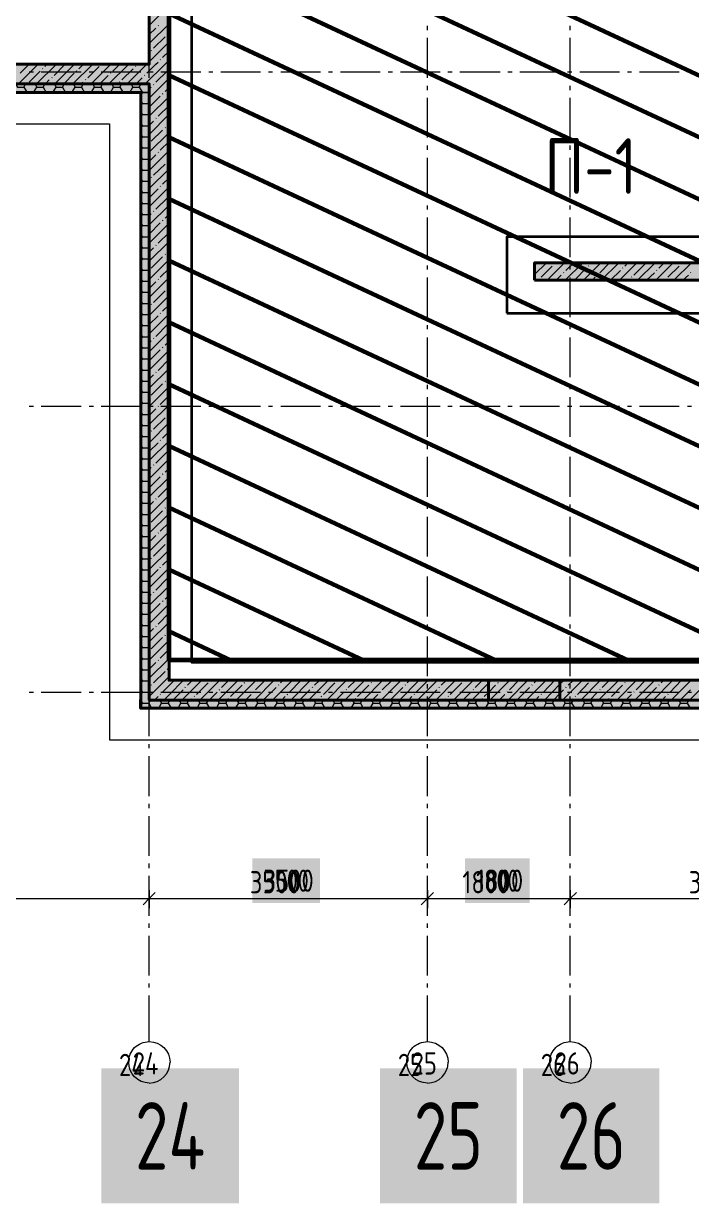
# Model space of a CAD drawing. Header units: millimetres. Extents: x -164500 to 426394, y -23753 to 102118.
# Drawn here: x -68379 to -59968, y -5874 to 8979 of the extents above; entities that cross this region are included whole.
import ezdxf

# ---------------------------------------------------------------- set-up
doc = ezdxf.new("R2010")
doc.units = ezdxf.units.MM
doc.layers.add('0) шлифовка', color=5, linetype='Continuous', lineweight=60)
doc.layers.add('389 П-1', color=210, linetype='Continuous', lineweight=35)
doc.layers.add('PDF _Геометрия', color=7, linetype='Continuous', true_color=0x1f1f1f)
doc.layers.add('PDF _Сплошная заливка', color=7, linetype='Continuous', true_color=0xffffff)
doc.layers.add('PDF _Текст', color=7, linetype='Continuous')
doc.styles.get("Standard").update_dxf_attribs({"font": 'ГОСТ тип А.ttf'})
doc.styles.add('СПДС', font='ГОСТ тип А.ttf', dxfattribs={"width": 0.9})
doc.linetypes.add('зигзаг', pattern='A,0.00254,-5.08,[131,ltypeshp.shx,S=5.08,R=0,X=-5.08,Y=0],-10.16,[131,ltypeshp.shx,S=5.08,R=180,X=5.08,Y=0],-5.08', length=20.32254)

msp = doc.modelspace()

# ---------------------------------------------------------------- hatches: boundary and pattern name
at = {"layer": '0) шлифовка', "true_color": 0x2776bb}
h = msp.add_hatch(dxfattribs=at)
h.set_pattern_fill('ANSI31', color=152, scale=222, angle=110)
h.set_pattern_definition([(155, (205553.1, 26879), (-297.8825, -638.811), [])])
h.paths.add_polyline_path([(-31300.449, 966.076), (-66546.826, 966.076), (-66546.826, 11069.754), (-31300.449, 11069.754)])
at = {"layer": 'PDF _Сплошная заливка', "linetype": 'зигзаг', "transparency": 33554559}
h = msp.add_hatch(color=256, dxfattribs=at)
h.paths.add_polyline_path([(-57120.962, 461.951), (-57120.962, 711.895), (-61624.195, 711.895), (-61624.195, 461.951)])
h.paths.add_polyline_path([(-53515.834, 711.895), (-53515.834, 461.951), (-31050.505, 461.951), (-31050.505, 711.895)])
h.paths.add_polyline_path([(-54418.175, 461.951), (-54418.175, 711.895), (-56218.621, 711.895), (-56218.621, 461.951)])

# ---------------------------------------------------------------- linework, layer by layer
at = {"layer": '0) шлифовка'}
msp.add_lwpolyline([(-31300.449, 966.076), (-66546.826, 966.076), (-66546.826, 11069.754), (-31300.449, 11069.754)], close=True, dxfattribs=at)
at = {"layer": '389 П-1'}
msp.add_lwpolyline([(-66264.453, 10802.625), (-66264.453, 938.133), (-49283.475, 938.133), (-49283.475, 8570.312)], dxfattribs=at)
msp.add_lwpolyline([(-62291.727, 5334.46), (-54216.699, 5334.46), (-54216.699, 6296.352), (-62291.727, 6296.352)], close=True, dxfattribs=at)
at = {"layer": 'PDF _Геометрия', "color": 7, "lineweight": 9}
for points in [[(-71350.84, 7718.807), (-67296.659, 7718.807), (-67296.659, -37.938), (-30550.617, -37.938), (-30550.617, 22478.227), (-35710.483, 22478.227), (-44399.223, 22478.227), (-62594.318, 22478.227), (-62594.318, 28184.582), (-71410.148, 28184.582), (-71410.148, 27782.129)], [(-53448.052, 21978.339), (-31050.505, 21978.339), (-31050.505, 461.951), (-66805.243, 461.951)], [(-66796.77, 8896.51), (-66796.77, 8951.583)], [(-63293.314, 8896.51), (-63293.314, 8951.583)], [(-61492.869, 8896.51), (-61492.869, 8951.583)], [(-66796.77, 8294.95), (-66796.77, 8799.074)], [(-63293.314, 8294.95), (-63293.314, 8799.074)], [(-61492.869, 8294.95), (-61492.869, 8799.074)], [(-68309.145, 8371.204), (-68254.073, 8371.204)], [(-68156.637, 8371.204), (-67652.512, 8371.204)], [(-67555.076, 8371.204), (-67500.003, 8371.204)], [(-67402.568, 8371.204), (-66902.679, 8371.204)], [(-66801.007, 8371.204), (-66745.934, 8371.204)], [(-66648.498, 8371.204), (-66148.61, 8371.204)], [(-66046.938, 8371.204), (-65996.102, 8371.204)], [(-65894.429, 8371.204), (-65394.541, 8371.204)], [(-65292.869, 8371.204), (-65242.032, 8371.204)], [(-65140.36, 8371.204), (-64640.472, 8371.204)], [(-64538.799, 8371.204), (-64487.963, 8371.204)], [(-64386.291, 8371.204), (-63886.403, 8371.204)], [(-63788.967, 8371.204), (-63733.894, 8371.204)], [(-63632.222, 8371.204), (-63132.333, 8371.204)], [(-63034.898, 8371.204), (-62979.825, 8371.204)], [(-62882.389, 8371.204), (-62378.264, 8371.204)], [(-62280.828, 8371.204), (-62225.756, 8371.204)], [(-62128.32, 8371.204), (-61628.432, 8371.204)], [(-61526.759, 8371.204), (-61471.687, 8371.204)], [(-61374.251, 8371.204), (-60874.362, 8371.204)], [(-60772.69, 8371.204), (-60721.854, 8371.204)], [(-60620.182, 8371.204), (-60120.293, 8371.204)], [(-60018.621, 8371.204), (-59967.785, 8371.204)], [(-66796.77, 8142.441), (-66796.77, 8197.514)], [(-63293.314, 8142.441), (-63293.314, 8197.514)], [(-61492.869, 8142.441), (-61492.869, 8197.514)], [(-71350.84, 4109.442), (-71350.84, 8108.55), (-66906.915, 8108.55), (-66906.915, 461.951)], [(-66796.77, 7545.117), (-66796.77, 8045.005)], [(-63293.314, 7545.117), (-63293.314, 8045.005)], [(-61492.869, 7545.117), (-61492.869, 8045.005)], [(-66796.77, 7388.372), (-66796.77, 7443.445)], [(-63293.314, 7388.372), (-63293.314, 7443.445)], [(-61492.869, 7388.372), (-61492.869, 7443.445)], [(-66796.77, 6791.048), (-66796.77, 7290.936)], [(-63293.314, 6791.048), (-63293.314, 7290.936)], [(-61492.869, 6791.048), (-61492.869, 7290.936)], [(-66796.77, 6638.539), (-66796.77, 6689.375)], [(-63293.314, 6638.539), (-63293.314, 6689.375)], [(-61492.869, 6638.539), (-61492.869, 6689.375)], [(-66796.77, 6036.979), (-66796.77, 6536.867)], [(-63293.314, 6036.979), (-63293.314, 6536.867)], [(-61492.869, 6036.979), (-61492.869, 6536.867)], [(-66796.77, 5884.47), (-66796.77, 5935.306)], [(-63293.314, 5884.47), (-63293.314, 5935.306)], [(-61492.869, 5884.47), (-61492.869, 5935.306)], [(-66796.77, 5282.909), (-66796.77, 5782.798)], [(-63293.314, 5282.909), (-63293.314, 5782.798)], [(-61492.869, 5282.909), (-61492.869, 5782.798)], [(-66796.77, 5130.401), (-66796.77, 5181.237)], [(-63293.314, 5130.401), (-63293.314, 5181.237)], [(-61492.869, 5130.401), (-61492.869, 5181.237)], [(-66796.77, 4528.84), (-66796.77, 5028.729)], [(-63293.314, 4528.84), (-63293.314, 5028.729)], [(-61492.869, 4528.84), (-61492.869, 5028.729)], [(-66796.77, 4376.332), (-66796.77, 4431.404)], [(-63293.314, 4376.332), (-63293.314, 4431.404)], [(-61492.869, 4376.332), (-61492.869, 4431.404)], [(-68309.145, 4164.515), (-68254.073, 4164.515)], [(-68156.637, 4164.515), (-67652.512, 4164.515)], [(-67555.076, 4164.515), (-67500.003, 4164.515)], [(-67402.568, 4164.515), (-66902.679, 4164.515)], [(-66801.007, 4164.515), (-66745.934, 4164.515)], [(-66796.77, 3774.771), (-66796.77, 4274.66)], [(-66648.498, 4164.515), (-66148.61, 4164.515)], [(-66046.938, 4164.515), (-65996.102, 4164.515)], [(-65894.429, 4164.515), (-65394.541, 4164.515)], [(-65292.869, 4164.515), (-65242.032, 4164.515)], [(-65140.36, 4164.515), (-64640.472, 4164.515)], [(-64538.799, 4164.515), (-64487.963, 4164.515)], [(-64386.291, 4164.515), (-63886.403, 4164.515)], [(-63788.967, 4164.515), (-63733.894, 4164.515)], [(-63632.222, 4164.515), (-63132.333, 4164.515)], [(-63293.314, 3774.771), (-63293.314, 4274.66)], [(-63034.898, 4164.515), (-62979.825, 4164.515)], [(-62882.389, 4164.515), (-62378.264, 4164.515)], [(-62280.828, 4164.515), (-62225.756, 4164.515)], [(-62128.32, 4164.515), (-61628.432, 4164.515)], [(-61526.759, 4164.515), (-61471.687, 4164.515)], [(-61492.869, 3774.771), (-61492.869, 4274.66)], [(-61374.251, 4164.515), (-60874.362, 4164.515)], [(-60772.69, 4164.515), (-60721.854, 4164.515)], [(-60620.182, 4164.515), (-60120.293, 4164.515)], [(-60018.621, 4164.515), (-59967.785, 4164.515)], [(-66796.77, 3622.263), (-66796.77, 3677.335)], [(-63293.314, 3622.263), (-63293.314, 3677.335)], [(-61492.869, 3622.263), (-61492.869, 3677.335)], [(-66796.77, 3020.702), (-66796.77, 3524.827)], [(-63293.314, 3020.702), (-63293.314, 3524.827)], [(-61492.869, 3020.702), (-61492.869, 3524.827)], [(-66796.77, 2868.194), (-66796.77, 2923.266)], [(-63293.314, 2868.194), (-63293.314, 2923.266)], [(-61492.869, 2868.194), (-61492.869, 2923.266)], [(-66796.77, 2270.869), (-66796.77, 2770.758)], [(-63293.314, 2270.869), (-63293.314, 2770.758)], [(-61492.869, 2270.869), (-61492.869, 2770.758)], [(-66796.77, 2114.125), (-66796.77, 2169.197)], [(-63293.314, 2114.125), (-63293.314, 2169.197)], [(-61492.869, 2114.125), (-61492.869, 2169.197)], [(-66796.77, 1516.8), (-66796.77, 2016.689)], [(-63293.314, 1516.8), (-63293.314, 2016.689)], [(-61492.869, 1516.8), (-61492.869, 2016.689)], [(-66796.77, 1364.292), (-66796.77, 1415.128)], [(-63293.314, 1364.292), (-63293.314, 1415.128)], [(-61492.869, 1364.292), (-61492.869, 1415.128)], [(-66796.77, 762.731), (-66796.77, 1262.62)], [(-63293.314, 762.731), (-63293.314, 1262.62)], [(-61492.869, 762.731), (-61492.869, 1262.62)], [(-66796.77, 610.223), (-66796.77, 661.059)], [(-63293.314, 610.223), (-63293.314, 661.059)], [(-61492.869, 610.223), (-61492.869, 661.059)], [(-68309.145, 563.623), (-68254.073, 563.623)], [(-68156.637, 563.623), (-67652.512, 563.623)], [(-67555.076, 563.623), (-67500.003, 563.623)], [(-67402.568, 563.623), (-66902.679, 563.623)], [(-66906.915, 461.951), (-66906.915, 461.951)], [(-66801.007, 563.623), (-66745.934, 563.623)], [(-66796.77, 8.662), (-66796.77, 508.55)], [(-66648.498, 563.623), (-66148.61, 563.623)], [(-66046.938, 563.623), (-65996.102, 563.623)], [(-65894.429, 563.623), (-65394.541, 563.623)], [(-65292.869, 563.623), (-65242.032, 563.623)], [(-65140.36, 563.623), (-64640.472, 563.623)], [(-64538.799, 563.623), (-64487.963, 563.623)], [(-64386.291, 563.623), (-63886.403, 563.623)], [(-63788.967, 563.623), (-63733.894, 563.623)], [(-63632.222, 563.623), (-63132.333, 563.623)], [(-63293.314, 8.662), (-63293.314, 508.55)], [(-63034.898, 563.623), (-62979.825, 563.623)], [(-62882.389, 563.623), (-62378.264, 563.623)], [(-62280.828, 563.623), (-62225.756, 563.623)], [(-62128.32, 563.623), (-61628.432, 563.623)], [(-61526.759, 563.623), (-61471.687, 563.623)], [(-61492.869, 8.662), (-61492.869, 508.55)], [(-61374.251, 563.623), (-60874.362, 563.623)], [(-60772.69, 563.623), (-60721.854, 563.623)], [(-60620.182, 563.623), (-60120.293, 563.623)], [(-60018.621, 563.623), (-59967.785, 563.623)], [(-66906.915, 360.278), (-66902.679, 360.278)], [(-66796.77, -143.846), (-66796.77, -93.01)], [(-63293.314, -143.846), (-63293.314, -93.01)], [(-61492.869, -143.846), (-61492.869, -93.01)], [(-66796.77, -745.407), (-66796.77, -245.519)], [(-63293.314, -745.407), (-63293.314, -245.519)], [(-61492.869, -745.407), (-61492.869, -245.519)], [(-66796.77, -897.916), (-66796.77, -842.843)], [(-63293.314, -897.916), (-63293.314, -842.843)], [(-61492.869, -897.916), (-61492.869, -842.843)], [(-66796.77, -1499.476), (-66796.77, -999.588)], [(-63293.314, -1499.476), (-63293.314, -999.588)], [(-61492.869, -1499.476), (-61492.869, -999.588)], [(-66796.77, -1651.985), (-66796.77, -1596.912)], [(-63293.314, -1651.985), (-63293.314, -1596.912)], [(-61492.869, -1651.985), (-61492.869, -1596.912)], [(-66796.77, -2253.545), (-66796.77, -1749.421)], [(-63293.314, -2253.545), (-63293.314, -1749.421)], [(-61492.869, -2253.545), (-61492.869, -1749.421)], [(-95015.054, -2037.492), (-90511.821, -2037.492), (-89711.152, -2037.492), (-85610.371, -2037.492), (-84208.142, -2037.492), (-82407.696, -2037.492), (-80607.25, -2037.492), (-75502.456, -2037.492), (-71600.784, -2037.492), (-71300.003, -2037.492), (-66796.77, -2037.492), (-63293.314, -2037.492), (-61492.869, -2037.492), (-57540.36, -2037.492), (-55439.134, -2037.492), (-50334.34, -2037.492), (-48932.11, -2037.492), (-45432.891, -2037.492), (-40175.589, -2037.492), (-34922.523, -2037.492), (-30999.669, -2037.492)], [(-66796.77, -1931.583), (-66796.77, -2037.492), (-66796.77, -2156.11)], [(-63293.314, -1931.583), (-63293.314, -2037.492), (-63293.314, -2156.11)], [(-61492.869, -1931.583), (-61492.869, -2037.492), (-61492.869, -2156.11)], [(-66796.77, -2406.054), (-66796.77, -2350.981)], [(-63293.314, -2406.054), (-63293.314, -2350.981)], [(-61492.869, -2406.054), (-61492.869, -2350.981)], [(-66796.77, -3003.378), (-66796.77, -2503.49)], [(-63293.314, -3003.378), (-63293.314, -2503.49)], [(-61492.869, -3003.378), (-61492.869, -2503.49)], [(-66796.77, -3155.887), (-66796.77, -3105.05)], [(-63293.314, -3155.887), (-63293.314, -3105.05)], [(-61492.869, -3155.887), (-61492.869, -3105.05)]]:
    msp.add_lwpolyline(points, dxfattribs=at)
at = {"layer": 'PDF _Геометрия', "color": 7, "lineweight": 40}
for points in [[(-48915.165, 711.895), (-61624.195, 711.895), (-61624.195, 461.951), (-31050.505, 461.951), (-31050.505, 711.895), (-31050.505, 20266.856), (-31300.449, 20266.856), (-31300.449, 19678.004), (-34702.233, 19678.004), (-34702.233, 19428.06), (-31300.449, 19428.06), (-31300.449, 11171.427), (-34702.233, 11171.427), (-34702.233, 11370.535), (-34922.523, 11370.535), (-34922.523, 10951.137), (-34702.233, 10951.137), (-31300.449, 10951.137), (-31300.449, 711.895), (-48792.311, 711.895)], [(-71189.858, 10014.905), (-71189.858, 13022.709), (-71410.148, 13022.709), (-71410.148, 8468.64), (-71410.148, 8218.695), (-66796.77, 8218.695), (-66796.77, 461.951), (-66546.826, 461.951), (-62522.3, 461.951), (-62522.3, 711.895), (-66546.826, 711.895), (-66546.826, 8218.695), (-66546.826, 8468.64), (-66546.826, 11171.427), (-66796.77, 11171.427), (-66796.77, 8468.64), (-71189.858, 8468.64), (-71189.858, 9896.287)], [(-71350.84, 4007.77), (-71350.84, 4109.442), (-71350.84, 8108.55), (-71350.84, 8112.787), (-66902.679, 8112.787), (-66902.679, 8108.55), (-66902.679, 461.951), (-66902.679, 360.278), (-30948.833, 360.278), (-30948.833, 461.951), (-30948.833, 360.278)], [(-66902.679, 461.951), (-66906.915, 461.951), (-66906.915, 360.278)], [(-66906.915, 461.951), (-66906.915, 461.951)], [(-66805.243, 461.951), (-66805.243, 461.951)]]:
    msp.add_lwpolyline(points, dxfattribs=at)
at = {"layer": 'PDF _Геометрия', "lineweight": 9}
for points in [[(-66796.77, 8955.819), (-66546.826, 9205.763)], [(-66796.77, 8727.057), (-66546.826, 8977.001)], [(-66796.77, 8841.438), (-66712.044, 8921.928)], [(-66682.389, 8951.583), (-66678.153, 8955.819)], [(-66741.698, 8667.748), (-66597.662, 8811.783)], [(-66572.244, 8837.201), (-66563.772, 8841.438)], [(-66796.77, 8498.294), (-66546.826, 8748.238)], [(-66771.352, 8638.093), (-66767.116, 8642.33)], [(-66627.317, 8553.366), (-66546.826, 8633.857)], [(-68444.708, 8218.695), (-68194.764, 8468.64)], [(-68423.526, 8354.258), (-68309.145, 8468.64)], [(-68215.945, 8218.695), (-67966.001, 8468.64)], [(-68110.037, 8438.985), (-68080.382, 8468.64)], [(-67995.656, 8324.604), (-67855.856, 8468.64)], [(-67987.183, 8218.695), (-67737.239, 8468.64)], [(-67758.42, 8218.695), (-67508.476, 8468.64)], [(-67682.166, 8409.331), (-67622.857, 8468.64)], [(-67529.658, 8218.695), (-67279.714, 8468.64)], [(-67398.331, 8468.64), (-67394.095, 8468.64)], [(-67305.132, 8218.695), (-67055.187, 8468.64)], [(-67254.296, 8379.676), (-67165.332, 8468.64)], [(-67076.369, 8218.695), (-66826.425, 8468.64)], [(-66940.806, 8468.64), (-66940.806, 8468.64)], [(-66847.607, 8218.695), (-66597.662, 8468.64), (-66546.826, 8519.476)], [(-66826.425, 8354.258), (-66712.044, 8468.64), (-66682.389, 8494.058)], [(-66656.971, 8523.712), (-66652.735, 8527.948)], [(-68309.145, 8239.877), (-68169.346, 8379.676)], [(-68139.691, 8409.331), (-68135.455, 8413.567)], [(-67872.802, 8218.695), (-67741.475, 8354.258)], [(-67711.821, 8379.676), (-67707.584, 8388.149)], [(-67567.785, 8294.95), (-67427.986, 8438.985)], [(-67419.513, 8218.695), (-67313.604, 8324.604)], [(-67283.95, 8354.258), (-67279.714, 8358.495)], [(-67139.914, 8269.531), (-67000.115, 8409.331)], [(-66970.461, 8438.985), (-66966.224, 8443.222)], [(-66856.079, 8324.604), (-66851.843, 8328.84)], [(-66712.044, 8239.877), (-66572.244, 8379.676)], [(-68101.564, 8218.695), (-68054.964, 8269.531)], [(-68025.31, 8294.95), (-68021.074, 8299.186)], [(-67644.039, 8218.695), (-67627.094, 8239.877)], [(-67597.439, 8269.531), (-67593.203, 8273.768)], [(-67169.569, 8239.877), (-67165.332, 8244.113)], [(-66961.988, 8218.695), (-66885.734, 8294.95)], [(-66796.77, 8040.769), (-66618.844, 8218.695), (-66546.826, 8290.713)], [(-66796.77, 8155.15), (-66771.352, 8180.568)], [(-66741.698, 8210.223), (-66737.462, 8214.459)], [(-66597.662, 8125.496), (-66546.826, 8176.332)], [(-66796.77, 7926.388), (-66656.971, 8066.187)], [(-66796.77, 7812.006), (-66546.826, 8061.951)], [(-66627.317, 8095.841), (-66623.08, 8100.078)], [(-66682.389, 7812.006), (-66546.826, 7947.569)], [(-66796.77, 7583.244), (-66546.826, 7837.424)], [(-66796.77, 7697.625), (-66741.698, 7752.698)], [(-66712.044, 7782.352), (-66707.807, 7786.588)], [(-66796.77, 7358.718), (-66546.826, 7608.662)], [(-66771.352, 7498.517), (-66627.317, 7638.316)], [(-66597.662, 7667.971), (-66593.426, 7672.207)], [(-66572.244, 7697.625), (-66546.826, 7723.043)], [(-66796.77, 7473.099), (-66792.534, 7473.099)], [(-66656.971, 7384.136), (-66546.826, 7494.281)], [(-66796.77, 7129.955), (-66546.826, 7379.899)], [(-66796.77, 7244.336), (-66712.044, 7324.827)], [(-66682.389, 7354.481), (-66678.153, 7358.718)], [(-66796.77, 6901.193), (-66546.826, 7151.137)], [(-66741.698, 7070.646), (-66597.662, 7210.446)], [(-66572.244, 7240.1), (-66563.772, 7244.336)], [(-66771.352, 7040.992), (-66767.116, 7045.228)], [(-66627.317, 6956.265), (-66546.826, 7036.756)], [(-66796.77, 6672.43), (-66546.826, 6922.374)], [(-66796.77, 6786.811), (-66682.389, 6896.956)], [(-66656.971, 6926.611), (-66652.735, 6930.847)], [(-66796.77, 6443.667), (-66546.826, 6693.612)], [(-66712.044, 6642.776), (-66572.244, 6782.575)], [(-66796.77, 6558.049), (-66771.352, 6583.467)], [(-66741.698, 6613.121), (-66737.462, 6617.358)], [(-66597.662, 6528.394), (-66546.826, 6579.23)], [(-66796.77, 6329.286), (-66656.971, 6469.086)], [(-66796.77, 6214.905), (-66546.826, 6464.849)], [(-66627.317, 6498.74), (-66623.08, 6502.976)], [(-66682.389, 6214.905), (-66546.826, 6350.468)], [(-66796.77, 5986.142), (-66546.826, 6236.087)], [(-66796.77, 6100.524), (-66741.698, 6155.596)], [(-66712.044, 6185.251), (-66707.807, 6189.487)], [(-66572.244, 6100.524), (-66546.826, 6121.705)], [(-66796.77, 5757.38), (-66546.826, 6007.324)], [(-66771.352, 5901.416), (-66627.317, 6041.215)], [(-66597.662, 6070.869), (-66593.426, 6075.106)], [(-61941.921, 5820.925), (-61793.649, 5969.197)], [(-61941.921, 5935.306), (-61908.03, 5969.197)], [(-61785.176, 5748.907), (-61564.886, 5969.197)], [(-61691.977, 5956.488), (-61687.74, 5960.724)], [(-61556.414, 5748.907), (-61336.124, 5969.197)], [(-61547.941, 5871.761), (-61450.505, 5969.197)], [(-61327.651, 5748.907), (-61107.361, 5969.197)], [(-61234.452, 5956.488), (-61221.743, 5969.197)], [(-61120.07, 5842.107), (-60997.216, 5969.197)], [(-61103.125, 5748.907), (-60882.835, 5969.197)], [(-60874.362, 5748.907), (-60654.073, 5969.197)], [(-60806.581, 5926.834), (-60768.454, 5969.197)], [(-60692.2, 5812.452), (-60548.164, 5956.488)], [(-60645.6, 5748.907), (-60425.31, 5969.197)], [(-60416.837, 5748.907), (-60196.547, 5969.197)], [(-60378.71, 5901.416), (-60310.929, 5969.197)], [(-60188.075, 5748.907), (-59967.785, 5969.197)], [(-60094.875, 5956.488), (-60090.639, 5960.724)], [(-66796.77, 5871.761), (-66792.534, 5875.997)], [(-66656.971, 5787.034), (-66546.826, 5897.179)], [(-61861.43, 5787.034), (-61721.631, 5926.834)], [(-61670.795, 5748.907), (-61607.25, 5812.452)], [(-61577.595, 5842.107), (-61573.359, 5846.343)], [(-61433.56, 5757.38), (-61293.76, 5901.416)], [(-61264.106, 5926.834), (-61259.87, 5931.07)], [(-61149.725, 5812.452), (-61145.488, 5816.689)], [(-60988.744, 5748.907), (-60861.653, 5871.761)], [(-60836.235, 5901.416), (-60831.999, 5905.652)], [(-60531.219, 5748.907), (-60433.783, 5842.107)], [(-60408.365, 5871.761), (-60404.128, 5875.997)], [(-60264.329, 5787.034), (-60120.293, 5926.834)], [(-60073.693, 5748.907), (-60005.912, 5812.452)], [(-59980.494, 5842.107), (-59976.258, 5846.343)], [(-66796.77, 5532.854), (-66546.826, 5782.798)], [(-66796.77, 5642.999), (-66712.044, 5727.725)], [(-66682.389, 5757.38), (-66678.153, 5761.616)], [(-66572.244, 5642.999), (-66563.772, 5647.235)], [(-61891.085, 5757.38), (-61886.848, 5761.616)], [(-61213.27, 5748.907), (-61179.379, 5787.034)], [(-60759.981, 5748.907), (-60751.508, 5757.38)], [(-60721.854, 5787.034), (-60717.618, 5791.271)], [(-60293.983, 5757.38), (-60289.747, 5761.616)], [(-66796.77, 5304.091), (-66546.826, 5554.035)], [(-66741.698, 5469.309), (-66597.662, 5613.344)], [(-66771.352, 5443.89), (-66767.116, 5448.127)], [(-66627.317, 5359.164), (-66546.826, 5439.654)], [(-66796.77, 5075.329), (-66546.826, 5325.273)], [(-66796.77, 5189.71), (-66682.389, 5299.855)], [(-66656.971, 5329.509), (-66652.735, 5333.746)], [(-66796.77, 4846.566), (-66546.826, 5096.51)], [(-66712.044, 5041.438), (-66572.244, 5185.474)], [(-66796.77, 4960.947), (-66771.352, 4986.365)], [(-66741.698, 5016.02), (-66737.462, 5020.256)], [(-66627.317, 4901.639), (-66623.08, 4905.875)], [(-66597.662, 4931.293), (-66546.826, 4982.129)], [(-66796.77, 4732.185), (-66656.971, 4871.984)], [(-66796.77, 4617.804), (-66546.826, 4867.748)], [(-66682.389, 4613.567), (-66546.826, 4753.366)], [(-66796.77, 4389.041), (-66546.826, 4638.985)], [(-66796.77, 4503.422), (-66741.698, 4558.495)], [(-66712.044, 4588.149), (-66707.807, 4592.385)], [(-66597.662, 4473.768), (-66593.426, 4478.004)], [(-66572.244, 4503.422), (-66546.826, 4524.604)], [(-66796.77, 4160.278), (-66546.826, 4410.223)], [(-66771.352, 4300.078), (-66627.317, 4444.113)], [(-66796.77, 4274.66), (-66792.534, 4278.896)], [(-66796.77, 3931.516), (-66546.826, 4181.46)], [(-66682.389, 4160.278), (-66678.153, 4164.515)], [(-66656.971, 4185.696), (-66546.826, 4295.841)], [(-66796.77, 4045.897), (-66712.044, 4130.624)], [(-66741.698, 3872.207), (-66597.662, 4016.243)], [(-66572.244, 4045.897), (-66563.772, 4050.133)], [(-66796.77, 3702.753), (-66546.826, 3956.934)], [(-66796.77, 3478.227), (-66546.826, 3728.171)], [(-66771.352, 3846.789), (-66767.116, 3851.025)], [(-66656.971, 3732.408), (-66652.735, 3736.644)], [(-66627.317, 3757.826), (-66546.826, 3842.553)], [(-66796.77, 3592.608), (-66682.389, 3702.753)], [(-66712.044, 3444.336), (-66572.244, 3588.372)], [(-66796.77, 3249.465), (-66546.826, 3499.409)], [(-66741.698, 3418.918), (-66737.462, 3423.155)], [(-66796.77, 3363.846), (-66771.352, 3389.264)], [(-66796.77, 3135.083), (-66656.971, 3274.883)], [(-66796.77, 3020.702), (-66546.826, 3270.646)], [(-66627.317, 3304.537), (-66623.08, 3308.773)], [(-66597.662, 3329.955), (-66546.826, 3385.028)], [(-66682.389, 3016.466), (-66546.826, 3156.265)], [(-66796.77, 2791.94), (-66546.826, 3041.884)], [(-66712.044, 2991.048), (-66707.807, 2995.284)], [(-66796.77, 2906.321), (-66741.698, 2961.393)], [(-66771.352, 2702.976), (-66627.317, 2847.012)], [(-66597.662, 2876.666), (-66593.426, 2880.903)], [(-66572.244, 2902.084), (-66546.826, 2927.503)], [(-66796.77, 2563.177), (-66546.826, 2813.121)], [(-66796.77, 2677.558), (-66792.534, 2681.795)], [(-66656.971, 2588.595), (-66546.826, 2698.74)], [(-66796.77, 2334.414), (-66546.826, 2584.359)], [(-66796.77, 2448.796), (-66712.044, 2533.523)], [(-66682.389, 2563.177), (-66678.153, 2567.413)], [(-66741.698, 2275.106), (-66597.662, 2419.141)], [(-66572.244, 2448.796), (-66563.772, 2453.032)], [(-66796.77, 2105.652), (-66546.826, 2355.596)], [(-66771.352, 2245.451), (-66767.116, 2253.924)], [(-66627.317, 2160.724), (-66546.826, 2241.215)], [(-66796.77, 1876.889), (-66546.826, 2126.834)], [(-66796.77, 1991.271), (-66682.389, 2105.652)], [(-66656.971, 2131.07), (-66652.735, 2139.543)], [(-66712.044, 1847.235), (-66572.244, 1991.271)], [(-66796.77, 1652.363), (-66546.826, 1902.307)], [(-66796.77, 1766.744), (-66771.352, 1792.162)], [(-66741.698, 1817.581), (-66737.462, 1826.053)], [(-66597.662, 1732.854), (-66546.826, 1787.926)], [(-66796.77, 1537.982), (-66656.971, 1677.781)], [(-66796.77, 1423.601), (-66546.826, 1673.545)], [(-66627.317, 1703.199), (-66623.08, 1711.672)], [(-66682.389, 1419.364), (-66546.826, 1559.164)], [(-66796.77, 1194.838), (-66546.826, 1444.782)], [(-66796.77, 1309.219), (-66741.698, 1364.292)], [(-66712.044, 1389.71), (-66707.807, 1393.946)], [(-66796.77, 966.076), (-66546.826, 1216.02)], [(-66771.352, 1105.875), (-66627.317, 1249.911)], [(-66597.662, 1275.329), (-66593.426, 1283.801)], [(-66572.244, 1304.983), (-66546.826, 1330.401)], [(-66796.77, 1080.457), (-66792.534, 1080.457)], [(-66656.971, 991.494), (-66546.826, 1101.639)], [(-66796.77, 737.313), (-66546.826, 987.257)], [(-66796.77, 851.694), (-66712.044, 936.421)], [(-66682.389, 961.839), (-66678.153, 966.076)], [(-66796.77, 508.55), (-66546.826, 758.495)], [(-66741.698, 678.004), (-66597.662, 822.04)], [(-66572.244, 847.458), (-66563.772, 855.931)], [(-66771.352, 648.35), (-66767.116, 652.586)], [(-66627.317, 563.623), (-66546.826, 644.113), (-66483.281, 707.659)], [(-66614.608, 461.951), (-66546.826, 529.732), (-66364.663, 711.895)], [(-66385.845, 461.951), (-66135.901, 711.895)], [(-66343.482, 622.932), (-66339.245, 627.168)], [(-66313.827, 648.35), (-66250.282, 711.895)], [(-66199.446, 533.968), (-66055.41, 678.004)], [(-66157.083, 461.951), (-65907.138, 711.895)], [(-66029.992, 707.659), (-66021.52, 711.895)], [(-65928.32, 461.951), (-65678.376, 711.895)], [(-65915.611, 593.277), (-65907.138, 597.514)], [(-65885.957, 622.932), (-65792.757, 711.895)], [(-65771.575, 508.55), (-65627.54, 648.35)], [(-65699.557, 461.951), (-65449.613, 711.895)], [(-65602.122, 678.004), (-65593.649, 682.241)], [(-65572.467, 707.659), (-65563.995, 711.895)], [(-65470.795, 461.951), (-65220.851, 711.895)], [(-65458.086, 593.277), (-65335.232, 711.895)], [(-65343.705, 478.896), (-65199.669, 622.932)], [(-65242.032, 461.951), (-64992.088, 711.895)], [(-65170.015, 648.35), (-65165.778, 652.586)], [(-65144.597, 678.004), (-65106.469, 711.895)], [(-65030.215, 563.623), (-64886.18, 707.659)], [(-65013.27, 461.951), (-64763.326, 711.895)], [(-64788.744, 461.951), (-64538.799, 711.895)], [(-64742.144, 622.932), (-64737.908, 627.168)], [(-64716.726, 648.35), (-64648.944, 711.895)], [(-64602.345, 533.968), (-64458.309, 678.004)], [(-64559.981, 461.951), (-64310.037, 711.895)], [(-64428.654, 707.659), (-64424.418, 711.895)], [(-64331.219, 461.951), (-64081.274, 711.895)], [(-64314.273, 593.277), (-64310.037, 597.514)], [(-64288.855, 622.932), (-64195.656, 711.895)], [(-64174.474, 508.55), (-64030.438, 648.35)], [(-64102.456, 461.951), (-63852.512, 711.895)], [(-64000.784, 678.004), (-63996.547, 682.241)], [(-63975.366, 707.659), (-63966.893, 711.895)], [(-63873.693, 461.951), (-63623.749, 711.895)], [(-63860.984, 593.277), (-63738.131, 711.895)], [(-63746.603, 478.896), (-63602.568, 622.932)], [(-63644.931, 461.951), (-63394.987, 711.895)], [(-63572.913, 648.35), (-63568.677, 652.586)], [(-63547.495, 678.004), (-63509.368, 711.895)], [(-63433.114, 563.623), (-63289.078, 707.659)], [(-63416.168, 461.951), (-63166.224, 711.895)], [(-63187.406, 461.951), (-62937.462, 711.895)], [(-63145.042, 622.932), (-63140.806, 627.168)], [(-63119.624, 648.35), (-63051.843, 711.895)], [(-63005.243, 533.968), (-62861.207, 678.004)], [(-62962.88, 461.951), (-62712.935, 711.895)], [(-62831.553, 707.659), (-62827.317, 711.895)], [(-62734.117, 461.951), (-62522.3, 673.768), (-62484.173, 711.895)], [(-62717.172, 593.277), (-62712.935, 597.514)], [(-62691.754, 622.932), (-62598.554, 711.895)], [(-62577.372, 508.55), (-62522.3, 559.387), (-62433.337, 648.35)], [(-62505.355, 461.951), (-62255.41, 711.895)], [(-62403.682, 678.004), (-62399.446, 682.241)], [(-62374.028, 707.659), (-62369.792, 711.895)], [(-62276.592, 461.951), (-62026.648, 711.895)], [(-62259.647, 593.277), (-62141.029, 711.895)], [(-62149.502, 478.896), (-62005.466, 622.932)], [(-62047.83, 461.951), (-61797.885, 711.895)], [(-61975.812, 648.35), (-61971.575, 652.586)], [(-61946.157, 678.004), (-61912.267, 711.895)], [(-61831.776, 563.623), (-61691.977, 707.659)], [(-61819.067, 461.951), (-61624.195, 661.059), (-61569.123, 711.895)], [(-61590.304, 461.951), (-61340.36, 711.895)], [(-61547.941, 622.932), (-61543.705, 627.168)], [(-61518.287, 648.35), (-61454.741, 711.895)], [(-61403.905, 533.968), (-61264.106, 678.004)], [(-61361.542, 461.951), (-61111.598, 711.895)], [(-61234.452, 707.659), (-61230.215, 711.895)], [(-61137.016, 461.951), (-60882.835, 711.895)], [(-61120.07, 593.277), (-61115.834, 597.514)], [(-61090.416, 622.932), (-60997.216, 711.895)], [(-60976.035, 508.55), (-60836.235, 648.35)], [(-60908.253, 461.951), (-60658.309, 711.895)], [(-60806.581, 678.004), (-60802.345, 682.241)], [(-60776.926, 707.659), (-60772.69, 711.895)], [(-60679.491, 461.951), (-60429.546, 711.895)], [(-60662.545, 593.277), (-60543.928, 711.895)], [(-60548.164, 478.896), (-60408.365, 622.932)], [(-60450.728, 461.951), (-60200.784, 711.895)], [(-60378.71, 648.35), (-60374.474, 652.586)], [(-60349.056, 678.004), (-60315.165, 711.895)], [(-60234.675, 563.623), (-60094.875, 707.659)], [(-60221.966, 461.951), (-59972.021, 711.895)], [(-59993.203, 461.951), (-59743.259, 711.895)], [(-66728.989, 461.951), (-66682.389, 508.55)], [(-66656.971, 533.968), (-66652.735, 538.205)], [(-66500.226, 461.951), (-66368.9, 593.277)], [(-66271.464, 461.951), (-66254.518, 478.896)], [(-66229.1, 508.55), (-66224.864, 512.787)], [(-66042.701, 461.951), (-65941.029, 563.623)], [(-65801.23, 478.896), (-65796.993, 483.132)], [(-65585.176, 461.951), (-65513.158, 533.968)], [(-65487.74, 563.623), (-65479.268, 567.859)], [(-65127.651, 461.951), (-65085.288, 508.55)], [(-65059.87, 533.968), (-65051.397, 538.205)], [(-64903.125, 461.951), (-64771.798, 593.277)], [(-64674.362, 461.951), (-64657.417, 478.896)], [(-64631.999, 508.55), (-64623.526, 512.787)], [(-64445.6, 461.951), (-64343.928, 563.623)], [(-64199.892, 478.896), (-64195.656, 483.132)], [(-63988.075, 461.951), (-63916.057, 533.968)], [(-63886.403, 563.623), (-63882.166, 567.859)], [(-63530.55, 461.951), (-63488.186, 508.55)], [(-63458.532, 533.968), (-63454.296, 538.205)], [(-63301.787, 461.951), (-63174.697, 593.277)], [(-63073.025, 461.951), (-63060.316, 478.896)], [(-63030.661, 508.55), (-63026.425, 512.787)], [(-62848.498, 461.951), (-62746.826, 563.623)], [(-62602.79, 478.896), (-62598.554, 483.132)], [(-62390.973, 461.951), (-62318.955, 533.968)], [(-62289.301, 563.623), (-62285.065, 567.859)], [(-61933.448, 461.951), (-61891.085, 508.55)], [(-61861.43, 533.968), (-61857.194, 538.205)], [(-61704.686, 461.951), (-61624.195, 546.678), (-61577.595, 593.277)], [(-61475.923, 461.951), (-61463.214, 478.896)], [(-61433.56, 508.55), (-61429.323, 512.787)], [(-61247.161, 461.951), (-61149.725, 563.623)], [(-61005.689, 478.896), (-61001.453, 483.132)], [(-60793.872, 461.951), (-60721.854, 533.968)], [(-60692.2, 563.623), (-60687.963, 567.859)], [(-60336.347, 461.951), (-60293.983, 508.55)], [(-60264.329, 533.968), (-60260.093, 538.205)], [(-60107.584, 461.951), (-59980.494, 593.277)]]:
    msp.add_lwpolyline(points, dxfattribs=at)
at = {"layer": 'PDF _Геометрия', "color": 251, "lineweight": 9, "true_color": 0x4a4a4a}
for points in [[(-68474.362, 8210.223), (-68457.417, 8180.568), (-68376.926, 8180.568), (-68334.563, 8112.787)], [(-68376.926, 8180.568), (-68359.981, 8210.223)], [(-68254.073, 8112.787), (-68211.709, 8180.568)], [(-68228.654, 8210.223), (-68211.709, 8180.568), (-68131.219, 8180.568), (-68093.091, 8112.787)], [(-68131.219, 8180.568), (-68114.273, 8210.223)], [(-68012.601, 8112.787), (-67970.238, 8180.568)], [(-67987.183, 8210.223), (-67970.238, 8180.568), (-67889.747, 8180.568), (-67851.62, 8112.787)], [(-67889.747, 8180.568), (-67872.802, 8210.223)], [(-67771.129, 8112.787), (-67728.766, 8180.568)], [(-67745.711, 8210.223), (-67728.766, 8180.568), (-67648.275, 8180.568), (-67610.148, 8112.787)], [(-67648.275, 8180.568), (-67631.33, 8210.223)], [(-67525.421, 8112.787), (-67529.658, 8112.787), (-67487.294, 8180.568)], [(-67504.24, 8210.223), (-67487.294, 8180.568), (-67406.804, 8180.568), (-67364.44, 8112.787), (-67368.677, 8112.787)], [(-67406.804, 8180.568), (-67389.858, 8210.223)], [(-67283.95, 8112.787), (-67245.823, 8180.568)], [(-67262.768, 8210.223), (-67245.823, 8180.568), (-67165.332, 8180.568), (-67122.969, 8112.787)], [(-67165.332, 8180.568), (-67148.387, 8210.223)], [(-67042.478, 8112.787), (-67004.351, 8180.568)], [(-67021.297, 8210.223), (-67004.351, 8180.568), (-66923.861, 8180.568), (-66906.915, 8210.223)], [(-66923.861, 8180.568), (-66881.497, 8112.787), (-66805.243, 8112.787), (-66881.497, 8112.787), (-66902.679, 8074.66)], [(-68334.563, 8112.787), (-68334.563, 8112.787)], [(-68254.073, 8112.787), (-68254.073, 8112.787)], [(-68093.091, 8112.787), (-68093.091, 8112.787)], [(-68012.601, 8112.787), (-68012.601, 8112.787)], [(-67851.62, 8112.787), (-67851.62, 8112.787)], [(-67771.129, 8112.787), (-67771.129, 8112.787)], [(-67610.148, 8112.787), (-67610.148, 8112.787)], [(-67283.95, 8112.787), (-67283.95, 8112.787)], [(-67122.969, 8112.787), (-67122.969, 8112.787)], [(-67042.478, 8112.787), (-67042.478, 8112.787)], [(-66902.679, 8011.115), (-66881.497, 7972.987), (-66805.243, 7972.987)], [(-66902.679, 7934.86), (-66881.497, 7972.987)], [(-66902.679, 7871.315), (-66881.497, 7833.188), (-66805.243, 7833.188)], [(-66902.679, 7795.061), (-66881.497, 7833.188)], [(-66902.679, 7731.516), (-66881.497, 7693.389), (-66805.243, 7693.389)], [(-66902.679, 7655.262), (-66881.497, 7693.389)], [(-66902.679, 7591.717), (-66881.497, 7553.589), (-66805.243, 7553.589)], [(-66902.679, 7515.462), (-66881.497, 7553.589)], [(-66902.679, 7451.917), (-66881.497, 7413.79), (-66805.243, 7413.79)], [(-66902.679, 7375.663), (-66881.497, 7413.79)], [(-66902.679, 7312.118), (-66881.497, 7273.991), (-66805.243, 7273.991)], [(-66902.679, 7235.864), (-66881.497, 7273.991)], [(-66902.679, 7172.319), (-66881.497, 7134.191), (-66805.243, 7134.191)], [(-66902.679, 7096.064), (-66881.497, 7134.191)], [(-66902.679, 7032.519), (-66881.497, 6994.392), (-66805.243, 6994.392)], [(-66902.679, 6956.265), (-66881.497, 6994.392)], [(-66902.679, 6892.72), (-66881.497, 6854.593), (-66805.243, 6854.593)], [(-66902.679, 6816.466), (-66881.497, 6854.593)], [(-66902.679, 6752.921), (-66881.497, 6714.793), (-66805.243, 6714.793)], [(-66902.679, 6676.666), (-66881.497, 6714.793)], [(-66902.679, 6613.121), (-66881.497, 6574.994), (-66805.243, 6574.994)], [(-66902.679, 6536.867), (-66881.497, 6574.994)], [(-66902.679, 6473.322), (-66881.497, 6435.195), (-66805.243, 6435.195)], [(-66902.679, 6397.068), (-66881.497, 6435.195)], [(-66902.679, 6333.523), (-66881.497, 6295.395), (-66805.243, 6295.395)], [(-66902.679, 6257.268), (-66881.497, 6295.395)], [(-66902.679, 6193.723), (-66881.497, 6155.596), (-66805.243, 6155.596)], [(-66902.679, 6117.469), (-66881.497, 6155.596)], [(-66902.679, 6053.924), (-66881.497, 6015.797), (-66805.243, 6015.797)], [(-66902.679, 5977.67), (-66881.497, 6015.797)], [(-66902.679, 5914.125), (-66881.497, 5875.997), (-66805.243, 5875.997)], [(-66902.679, 5837.87), (-66881.497, 5875.997)], [(-66902.679, 5774.325), (-66881.497, 5736.198), (-66805.243, 5736.198)], [(-66902.679, 5698.071), (-66881.497, 5736.198)], [(-66902.679, 5634.526), (-66881.497, 5596.399), (-66805.243, 5596.399)], [(-66902.679, 5558.272), (-66881.497, 5596.399)], [(-66902.679, 5494.727), (-66881.497, 5456.599), (-66805.243, 5456.599)], [(-66902.679, 5418.472), (-66881.497, 5456.599)], [(-66902.679, 5354.927), (-66881.497, 5316.8), (-66805.243, 5316.8)], [(-66902.679, 5278.673), (-66881.497, 5316.8)], [(-66902.679, 5215.128), (-66881.497, 5177.001), (-66805.243, 5177.001)], [(-66902.679, 5138.874), (-66881.497, 5177.001)], [(-66902.679, 5075.329), (-66881.497, 5037.201), (-66805.243, 5037.201)], [(-66902.679, 4999.074), (-66881.497, 5037.201)], [(-66902.679, 4935.529), (-66881.497, 4897.402), (-66805.243, 4897.402)], [(-66902.679, 4859.275), (-66881.497, 4897.402)], [(-66902.679, 4795.73), (-66881.497, 4757.603), (-66805.243, 4757.603)], [(-66902.679, 4719.476), (-66881.497, 4757.603)], [(-66902.679, 4655.931), (-66881.497, 4617.804), (-66805.243, 4617.804)], [(-66902.679, 4579.676), (-66881.497, 4617.804)], [(-66902.679, 4516.131), (-66881.497, 4478.004), (-66805.243, 4478.004)], [(-66902.679, 4439.877), (-66881.497, 4478.004)], [(-66902.679, 4376.332), (-66881.497, 4338.205), (-66805.243, 4338.205)], [(-66902.679, 4300.078), (-66881.497, 4338.205)], [(-66902.679, 4236.533), (-66881.497, 4198.406), (-66805.243, 4198.406)], [(-66902.679, 4160.278), (-66881.497, 4198.406)], [(-66902.679, 4096.733), (-66881.497, 4058.606), (-66805.243, 4058.606)], [(-66902.679, 4020.479), (-66881.497, 4058.606)], [(-66902.679, 3956.934), (-66881.497, 3918.807), (-66805.243, 3918.807)], [(-66902.679, 3880.68), (-66881.497, 3918.807)], [(-66902.679, 3817.135), (-66881.497, 3779.008), (-66805.243, 3779.008)], [(-66902.679, 3740.88), (-66881.497, 3779.008)], [(-66902.679, 3677.335), (-66881.497, 3639.208), (-66805.243, 3639.208)], [(-66902.679, 3601.081), (-66881.497, 3639.208)], [(-66902.679, 3537.536), (-66881.497, 3499.409), (-66805.243, 3499.409)], [(-66902.679, 3461.282), (-66881.497, 3499.409)], [(-66902.679, 3397.737), (-66881.497, 3359.61), (-66805.243, 3359.61)], [(-66902.679, 3321.482), (-66881.497, 3359.61)], [(-66902.679, 3257.937), (-66881.497, 3219.81), (-66805.243, 3219.81)], [(-66902.679, 3181.683), (-66881.497, 3219.81)], [(-66902.679, 3118.138), (-66881.497, 3080.011), (-66805.243, 3080.011)], [(-66902.679, 3041.884), (-66881.497, 3080.011)], [(-66902.679, 2978.339), (-66881.497, 2940.212), (-66805.243, 2940.212)], [(-66902.679, 2902.084), (-66881.497, 2940.212)], [(-66902.679, 2838.539), (-66881.497, 2800.412), (-66805.243, 2800.412)], [(-66902.679, 2762.285), (-66881.497, 2800.412)], [(-66902.679, 2698.74), (-66881.497, 2660.613), (-66805.243, 2660.613)], [(-66902.679, 2622.486), (-66881.497, 2660.613)], [(-66902.679, 2558.941), (-66881.497, 2520.814), (-66805.243, 2520.814)], [(-66902.679, 2482.686), (-66881.497, 2520.814)], [(-66902.679, 2419.141), (-66881.497, 2381.014), (-66805.243, 2381.014)], [(-66902.679, 2342.887), (-66881.497, 2381.014)], [(-66902.679, 2279.342), (-66881.497, 2241.215), (-66805.243, 2241.215)], [(-66902.679, 2203.088), (-66881.497, 2241.215)], [(-66902.679, 2139.543), (-66881.497, 2101.416), (-66805.243, 2101.416)], [(-66902.679, 2063.288), (-66881.497, 2101.416)], [(-66902.679, 1999.743), (-66881.497, 1961.616), (-66805.243, 1961.616)], [(-66902.679, 1923.489), (-66881.497, 1961.616)], [(-66902.679, 1859.944), (-66881.497, 1821.817), (-66805.243, 1821.817)], [(-66902.679, 1783.69), (-66881.497, 1821.817)], [(-66902.679, 1720.145), (-66881.497, 1682.018), (-66805.243, 1682.018)], [(-66902.679, 1643.89), (-66881.497, 1682.018)], [(-66902.679, 1580.345), (-66881.497, 1542.218), (-66805.243, 1542.218)], [(-66902.679, 1504.091), (-66881.497, 1542.218)], [(-66902.679, 1440.546), (-66881.497, 1402.419), (-66805.243, 1402.419)], [(-66902.679, 1364.292), (-66881.497, 1402.419)], [(-66902.679, 1300.747), (-66881.497, 1262.62), (-66805.243, 1262.62)], [(-66902.679, 1224.492), (-66881.497, 1262.62)], [(-66902.679, 1160.947), (-66881.497, 1122.82), (-66805.243, 1122.82)], [(-66902.679, 1084.693), (-66881.497, 1122.82)], [(-66902.679, 1021.148), (-66881.497, 983.021), (-66805.243, 983.021)], [(-66902.679, 944.894), (-66881.497, 983.021)], [(-66902.679, 881.349), (-66881.497, 843.222), (-66805.243, 843.222)], [(-66902.679, 805.094), (-66881.497, 843.222)], [(-66902.679, 741.549), (-66881.497, 703.422), (-66805.243, 703.422)], [(-66902.679, 665.295), (-66881.497, 703.422)], [(-66902.679, 601.75), (-66881.497, 563.623), (-66805.243, 563.623)], [(-66906.915, 466.187), (-66902.679, 461.951), (-66881.497, 423.824), (-66801.007, 423.824), (-66767.116, 360.278)], [(-66902.679, 525.496), (-66881.497, 563.623)], [(-66801.007, 423.824), (-66779.825, 461.951)], [(-66661.207, 461.951), (-66640.026, 423.824), (-66559.535, 423.824), (-66521.408, 360.278)], [(-66559.535, 423.824), (-66538.353, 461.951)], [(-66419.736, 461.951), (-66398.554, 423.824), (-66318.064, 423.824), (-66279.937, 360.278)], [(-66318.064, 423.824), (-66296.882, 461.951)], [(-66178.264, 461.951), (-66157.083, 423.824), (-66076.592, 423.824), (-66038.465, 360.278)], [(-66076.592, 423.824), (-66051.174, 461.951)], [(-65936.793, 461.951), (-65915.611, 423.824), (-65830.884, 423.824), (-65796.993, 360.278)], [(-65830.884, 423.824), (-65809.702, 461.951)], [(-65695.321, 461.951), (-65669.903, 423.824), (-65589.413, 423.824), (-65555.522, 360.278)], [(-65589.413, 423.824), (-65568.231, 461.951)], [(-65449.613, 461.951), (-65428.432, 423.824), (-65347.941, 423.824), (-65314.05, 360.278)], [(-65347.941, 423.824), (-65326.759, 461.951)], [(-65208.142, 461.951), (-65186.96, 423.824), (-65106.469, 423.824), (-65072.579, 360.278)], [(-65106.469, 423.824), (-65085.288, 461.951)], [(-64966.67, 461.951), (-64945.488, 423.824), (-64864.998, 423.824), (-64826.871, 360.278)], [(-64864.998, 423.824), (-64843.816, 461.951)], [(-64725.199, 461.951), (-64704.017, 423.824), (-64623.526, 423.824), (-64585.399, 360.278)], [(-64623.526, 423.824), (-64602.345, 461.951)], [(-64483.727, 461.951), (-64462.545, 423.824), (-64382.055, 423.824), (-64343.928, 360.278)], [(-64382.055, 423.824), (-64356.637, 461.951)], [(-64242.255, 461.951), (-64216.837, 423.824), (-64136.347, 423.824), (-64102.456, 360.278)], [(-64136.347, 423.824), (-64115.165, 461.951)], [(-63996.547, 461.951), (-63975.366, 423.824), (-63894.875, 423.824), (-63860.984, 360.278)], [(-63894.875, 423.824), (-63873.693, 461.951)], [(-63755.076, 461.951), (-63733.894, 423.824), (-63653.404, 423.824), (-63619.513, 360.278)], [(-63653.404, 423.824), (-63632.222, 461.951)], [(-63513.604, 461.951), (-63492.423, 423.824), (-63411.932, 423.824), (-63373.805, 360.278)], [(-63411.932, 423.824), (-63390.75, 461.951)], [(-63272.133, 461.951), (-63250.951, 423.824), (-63170.461, 423.824), (-63132.333, 360.278)], [(-63170.461, 423.824), (-63149.279, 461.951)], [(-63030.661, 461.951), (-63009.479, 423.824), (-62928.989, 423.824), (-62890.862, 360.278)], [(-62928.989, 423.824), (-62907.807, 461.951)], [(-62789.19, 461.951), (-62768.008, 423.824), (-62687.517, 423.824), (-62649.39, 360.278)], [(-62687.517, 423.824), (-62662.099, 461.951)], [(-62547.718, 461.951), (-62522.3, 423.824), (-62441.809, 423.824), (-62407.919, 360.278)], [(-62441.809, 423.824), (-62420.628, 461.951)], [(-62302.01, 461.951), (-62280.828, 423.824), (-62200.338, 423.824), (-62166.447, 360.278)], [(-62200.338, 423.824), (-62179.156, 461.951)], [(-62060.539, 461.951), (-62039.357, 423.824), (-61958.866, 423.824), (-61924.976, 360.278)], [(-61958.866, 423.824), (-61937.685, 461.951)], [(-61819.067, 461.951), (-61797.885, 423.824), (-61717.395, 423.824), (-61679.268, 360.278)], [(-61717.395, 423.824), (-61696.213, 461.951)], [(-61577.595, 461.951), (-61556.414, 423.824), (-61475.923, 423.824), (-61437.796, 360.278)], [(-61475.923, 423.824), (-61454.741, 461.951)], [(-61336.124, 461.951), (-61314.942, 423.824), (-61234.452, 423.824), (-61196.324, 360.278)], [(-61234.452, 423.824), (-61213.27, 461.951)], [(-61094.652, 461.951), (-61073.471, 423.824), (-60988.744, 423.824), (-60954.853, 360.278)], [(-60988.744, 423.824), (-60967.562, 461.951)], [(-60853.181, 461.951), (-60827.763, 423.824), (-60747.272, 423.824), (-60713.381, 360.278)], [(-60747.272, 423.824), (-60726.09, 461.951)], [(-60607.473, 461.951), (-60586.291, 423.824), (-60505.801, 423.824), (-60471.91, 360.278)], [(-60505.801, 423.824), (-60484.619, 461.951)], [(-60366.001, 461.951), (-60344.819, 423.824), (-60264.329, 423.824), (-60230.438, 360.278)], [(-60264.329, 423.824), (-60243.147, 461.951)], [(-60124.53, 461.951), (-60103.348, 423.824), (-60022.857, 423.824), (-59984.73, 360.278)], [(-60022.857, 423.824), (-60001.676, 461.951)], [(-66902.679, 385.696), (-66881.497, 423.824)], [(-66673.916, 360.278), (-66640.026, 423.824)], [(-66432.445, 360.278), (-66398.554, 423.824)], [(-66190.973, 360.278), (-66157.083, 423.824)], [(-65949.502, 360.278), (-65915.611, 423.824)], [(-65708.03, 360.278), (-65669.903, 423.824)], [(-65466.559, 360.278), (-65428.432, 423.824)], [(-65225.087, 360.278), (-65186.96, 423.824)], [(-64979.379, 360.278), (-64945.488, 423.824)], [(-64737.908, 360.278), (-64704.017, 423.824)], [(-64496.436, 360.278), (-64462.545, 423.824)], [(-64254.964, 360.278), (-64216.837, 423.824)], [(-64013.493, 360.278), (-63975.366, 423.824)], [(-63772.021, 360.278), (-63733.894, 423.824)], [(-63530.55, 360.278), (-63492.423, 423.824)], [(-63284.842, 360.278), (-63250.951, 423.824)], [(-63043.37, 360.278), (-63009.479, 423.824)], [(-62801.899, 360.278), (-62768.008, 423.824)], [(-62560.427, 360.278), (-62522.3, 423.824)], [(-62318.955, 360.278), (-62280.828, 423.824)], [(-62077.484, 360.278), (-62039.357, 423.824)], [(-61831.776, 360.278), (-61797.885, 423.824)], [(-61590.304, 360.278), (-61556.414, 423.824)], [(-61348.833, 360.278), (-61314.942, 423.824)], [(-61107.361, 360.278), (-61073.471, 423.824)], [(-60865.89, 360.278), (-60827.763, 423.824)], [(-60624.418, 360.278), (-60586.291, 423.824)], [(-60382.947, 360.278), (-60344.819, 423.824)], [(-60137.239, 360.278), (-60103.348, 423.824)]]:
    msp.add_lwpolyline(points, dxfattribs=at)
at = {"layer": 'PDF _Геометрия', "color": 7, "lineweight": 40}
for points in [[(-61941.921, 5748.907), (-54536.793, 5748.907), (-54536.793, 5969.197), (-61941.921, 5969.197)], [(-61624.195, 711.895), (-62522.3, 711.895), (-62522.3, 461.951), (-61624.195, 461.951)]]:
    msp.add_lwpolyline(points, close=True, dxfattribs=at)
at = {"layer": 'PDF _Геометрия', "color": 7, "lineweight": 18}
for points in [[(-66720.516, -1961.238), (-66796.77, -2037.492), (-66873.025, -2113.746)], [(-63217.06, -1961.238), (-63293.314, -2037.492), (-63369.569, -2113.746)], [(-61416.614, -1961.238), (-61492.869, -2037.492), (-61569.123, -2113.746)]]:
    msp.add_lwpolyline(points, dxfattribs=at)
at = {"layer": 'PDF _Геометрия', "color": 7, "lineweight": 9}
for points in [[(-67055.187, -4096.355, -0.418032787), (-66796.77, -3837.938), (-66796.77, -3257.559)], [(-63551.731, -4096.355, -0.418032787), (-63293.314, -3837.938), (-63293.314, -3257.559)], [(-61751.285, -4096.355, -0.418032787), (-61492.869, -3837.938), (-61492.869, -3257.559)]]:
    msp.add_lwpolyline(points, format="xyb", dxfattribs=at)
at = {"layer": 'PDF _Геометрия', "color": 7, "linetype": 'зигзаг', "lineweight": 9}
for centre in [(-66798.089, -4095.036), (-63294.633, -4095.036), (-61494.187, -4095.036)]:
    msp.add_arc(centre, 263.975, 270.2862173, 359.7137827, dxfattribs=at)
for points in [[(-66796.77, -3837.938), (-66652.735, -3837.938), (-66534.117, -3952.319), (-66534.117, -4096.355)], [(-63293.314, -3837.938), (-63149.279, -3837.938), (-63030.661, -3952.319), (-63030.661, -4096.355)], [(-61492.869, -3837.938), (-61348.833, -3837.938), (-61230.215, -3952.319), (-61230.215, -4096.355)], [(-66796.77, -4359.008), (-66940.806, -4359.008), (-67055.187, -4240.39), (-67055.187, -4096.355)], [(-63293.314, -4359.008), (-63437.35, -4359.008), (-63551.731, -4240.39), (-63551.731, -4096.355)], [(-61492.869, -4359.008), (-61636.904, -4359.008), (-61751.285, -4240.39), (-61751.285, -4096.355)]]:
    msp.add_open_spline(points, degree=3, dxfattribs=at)
at = {"layer": 'PDF _Сплошная заливка', "linetype": 'зигзаг', "lineweight": 5, "transparency": 33554559}
for points in [[(-66796.77, 11171.427), (-66796.77, 8468.64), (-66546.843, 11171.427), (-66546.843, 8468.64)], [(-71410.148, 8468.64), (-71410.148, 8218.695), (-66546.826, 8468.64), (-66546.826, 8218.695)], [(-71452.512, 8210.223), (-71452.512, 8112.787), (-66805.243, 8210.223), (-66805.243, 8112.787)], [(-66796.77, 8218.695), (-66796.77, 461.951), (-66546.843, 8218.695), (-66546.843, 461.951)], [(-66902.679, 8112.787), (-66902.679, 461.951), (-66805.26, 8112.787), (-66805.26, 461.951)], [(-61941.921, 5969.197), (-61941.921, 5748.907), (-54536.793, 5969.197), (-54536.793, 5748.907)], [(-66546.826, 711.895), (-66546.826, 461.951), (-62522.317, 711.895), (-62522.317, 461.951)], [(-62522.3, 711.895), (-62522.3, 461.951), (-61624.212, 711.895), (-61624.212, 461.951)], [(-66902.679, 461.951), (-66902.679, 360.278), (-30948.833, 461.951), (-30948.833, 360.278)]]:
    msp.add_solid(points, dxfattribs=at)

# ---------------------------------------------------------------- texts
at = {"insert": (-61818.108, 7185.024), "char_height": 700, "attachment_point": 4}
msp.add_mtext('П-1', dxfattribs=at)
at = {"linetype": 'зигзаг', "attachment_point": 4, "style": 'СПДС', "bg_fill": 1, "box_fill_scale": 1.5, "bg_fill_color": 7, "bg_fill_true_color": 16777215, "bg_fill_transparency": 0}
for s, insert, char_height in [('3500', (-65356.052, -1811.595), 279.8266), ('1800', (-62678.596, -1811.595), 279.8266), ('24', (-66975.559, -5024.151), 850), ('25', (-63463.497, -5024.151), 850), ('26', (-61662.977, -5024.151), 850)]:
    msp.add_mtext(s, dxfattribs=dict(at, insert=insert, char_height=char_height))
at = {"layer": 'PDF _Текст', "linetype": 'зигзаг', "attachment_point": 4}
for s, insert, char_height in [('3500', (-65529.493, -1830.747), 279.8266), ('3500', (-65356.052, -1811.595), 279.8266), ('1800', (-62852.038, -1830.747), 279.8266), ('1800', (-62678.596, -1811.595), 279.8266), ('3950', (-60000.888, -1830.747), 279.8266), ('24', (-67177.521, -4130.873), 280.5015), ('24', (-67004.08, -4111.721), 280.5015), ('25', (-63665.459, -4130.873), 280.5015), ('25', (-63492.017, -4111.721), 280.5015), ('26', (-61864.94, -4130.873), 280.5015), ('26', (-61691.498, -4111.721), 280.5015)]:
    msp.add_mtext(s, dxfattribs=dict(at, insert=insert, char_height=char_height))

doc.saveas('drawing.dxf')
